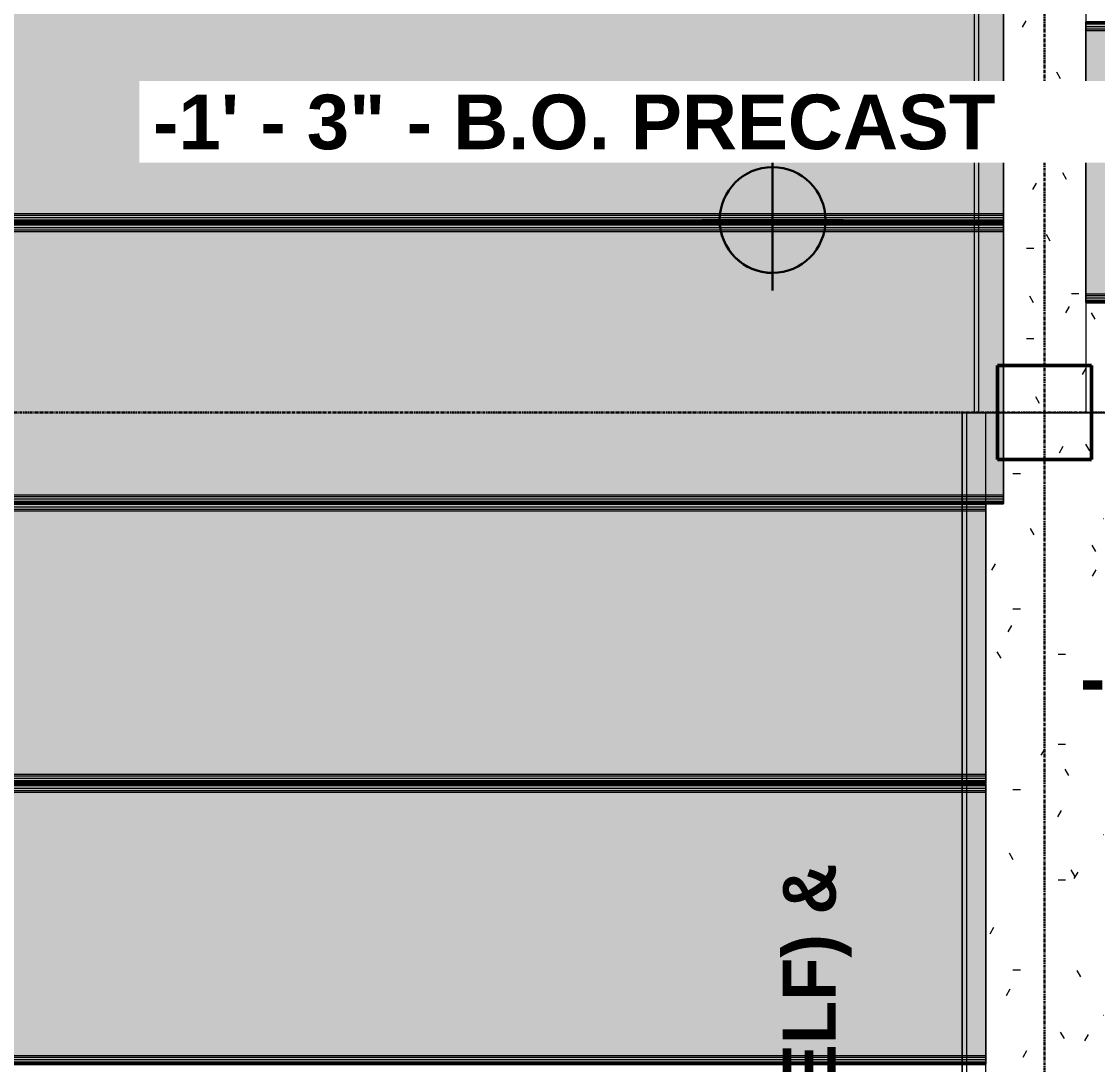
# Model space of a CAD drawing. Header units: inches. Extents: x -4126 to 627, y 9773 to 12338.
# Drawn here: x -3655.3 to -3472.3, y 10728.2 to 10905.7 of the extents above; entities that cross this region are included whole.
import ezdxf

# ---------------------------------------------------------------- set-up
doc = ezdxf.new("R2010")
doc.units = ezdxf.units.IN
doc.header["$MEASUREMENT"] = 0
doc.linetypes.add('Grid Line 1_2_', pattern=[0.8749999999999999, 0.4999999999999999, -0.125, 0.125, -0.125])
for name, color, linetype, lineweight in [('G-ANNO-DIMS', 111, 'Continuous', 9), ('S-BEAM', 12, 'Continuous', 9), ('S-BEAM-IDEN', 2, 'Continuous', 30), ('S-COLS', 52, 'Continuous', 9), ('S-GRID', 1, 'Continuous', 9)]:
    doc.layers.add(name, color=color, linetype=linetype, lineweight=lineweight)
doc.styles.add('Arial_B', font='arialbd.ttf', dxfattribs={"height": 9.285714285714281})
doc.styles.add('Century Gothic_B', font='', dxfattribs={"height": 8.999999999999991})
doc.styles.get('Century Gothic_B').set_extended_font_data('Century Gothic', bold=True)
pattern_1 = [(270, (-11013.189, -3481.324), (7.680000000000001, -30.72), [1.267, -21.773, 1.267, -21.773, -122.88]), (270, (-11013.189, -3481.324), (7.680000000000001, -30.72), [-46.08, 1.267, -44.813, 1.267, -21.773, -53.76]), (270, (-11013.189, -3481.324), (7.680000000000001, -30.72), [-115.2, 1.267, -14.093, 1.267, -37.133]), (29.99999999999999, (-11009.349, -3492.844), (22.76430040425796, 22.01107510106448), [1.267, -21.773, 1.267, -21.773, -122.88]), (29.99999999999999, (-11009.349, -3492.844), (22.76430040425796, 22.01107510106448), [-46.08, 1.267, -44.813, 1.267, -21.773, -53.76]), (29.99999999999999, (-11009.349, -3492.844), (22.76430040425796, 22.01107510106448), [-115.2, 1.267, -14.093, 1.267, -37.133]), (150, (-10993.989, -3496.684), (-30.44430040425796, 8.708924898935509), [1.267, -21.773, 1.267, -21.773, -122.88]), (150, (-10993.989, -3496.684), (-30.44430040425796, 8.708924898935509), [-46.08, 1.267, -44.813, 1.267, -21.773, -53.76]), (150, (-10993.989, -3496.684), (-30.44430040425796, 8.708924898935509), [-115.2, 1.267, -14.093, 1.267, -37.133])]
pattern_2 = [(0, (0, 0), (30.72, 7.68), [1.267, -21.773, 1.267, -21.773, -122.88]), (0, (0, 0), (30.72, 7.68), [-46.08, 1.267, -44.813, 1.267, -21.773, -53.76]), (0, (0, 0), (30.72, 7.68), [-115.2, 1.267, -14.093, 1.267, -37.133]), (120, (11.52, 3.84), (-22.01107510106448, 22.76430040425796), [1.267, -21.773, 1.267, -21.773, -122.88]), (120, (11.52, 3.84), (-22.01107510106448, 22.76430040425796), [-46.07999999999999, 1.267, -44.813, 1.267, -21.773, -53.75999999999999]), (120, (11.52, 3.84), (-22.01107510106448, 22.76430040425796), [-115.2, 1.267, -14.093, 1.267, -37.133]), (240, (15.36, 19.2), (-8.708924898935503, -30.44430040425795), [1.267, -21.773, 1.267, -21.773, -122.88]), (240, (15.36, 19.2), (-8.708924898935503, -30.44430040425795), [-46.08, 1.267, -44.813, 1.267, -21.773, -53.76]), (240, (15.36, 19.2), (-8.708924898935503, -30.44430040425795), [-115.2, 1.267, -14.093, 1.267, -37.133])]

# ---------------------------------------------------------------- blocks, each defined once
blk = doc.blocks.new('034100 - Precast Structural Concrete - Column - Corbels - 16_x16_-1699969-FRAMING PLAN - 1ST FLOOR')
at = {"layer": 'S-COLS'}
for p, q in [((-8.905511811023567, 8.984251968503942), (-8.984251968503944, 8.984251968503912)), ((-8.984251968503944, 8.984251968503912), (-8.984251968503944, -7.015748031496063)), ((6.937007874015715, 8.984251968503942), (-8.905511811023567, 8.984251968503942)), ((7.01574803149605, 8.984251968503912), (6.937007874015715, 8.984251968503942)), ((7.01574803149605, -7.015748031496063), (7.01574803149605, 8.984251968503912)), ((-8.984251968503944, -7.015748031496063), (-8.905511811023569, -7.015748031496052)), ((-8.905511811023569, -7.015748031496052), (6.937007874015714, -7.015748031496052)), ((6.937007874015715, -7.015748031496052), (7.01574803149605, -7.015748031496063))]:
    blk.add_line(p, q, dxfattribs=at)
at = {"layer": 'S-COLS', "lineweight": 50}
for p, q in [((-8.984251968503944, -7.015748031496063), (-8.984251968503944, 8.984251968503912)), ((-8.984251968503944, 8.984251968503912), (-8.905511811023567, 8.984251968503942)), ((-8.905511811023567, 8.984251968503942), (6.937007874015715, 8.984251968503942)), ((6.937007874015715, 8.984251968503942), (7.01574803149605, 8.984251968503912)), ((7.01574803149605, 8.984251968503912), (7.01574803149605, -7.015748031496063)), ((-8.905511811023569, -7.015748031496052), (-8.984251968503944, -7.015748031496063)), ((6.937007874015715, -7.015748031496052), (-8.905511811023567, -7.015748031496052)), ((7.01574803149605, -7.015748031496063), (6.937007874015715, -7.015748031496052))]:
    blk.add_line(p, q, dxfattribs=at)
blk = doc.blocks.new('034100 - Precast Structural Concrete - Solid Plank - 12_-1875238-FRAMING PLAN - 1ST FLOOR')
at = {"layer": 'S-BEAM', "transparency": 33554483}
for points in [[(3.000000000005798, 23.89961165501836), (3.922195901395752e-12, 23.89961165501836), (3.922195901395752e-12, 23.52425619278335), (6.99999999999926, 23.52425619278301), (6.99999999999926, 23.58661417322025), (3.000000000005798, 23.62794740008314)], [(3.000000000005798, 23.89961165501836), (3.000000000005798, 23.62794740008314), (6.99999999999926, 23.6279474000828), (6.99999999999926, 23.89961165501802), (6.212598425195778, 23.89961165501802)], [(6.99999999999926, 23.89961165501802), (6.99999999999926, 23.6279474000828), (43.38926466769509, 23.6279474000828), (43.38926466769509, 23.89961165501802)], [(6.212598425195778, 23.09448818896839), (3.922195901395752e-12, 23.09448818896874), (3.922195901395752e-12, 22.70078740156418), (6.99999999999926, 22.70078740156384), (6.99999999999926, 23.09448818896839)], [(330.9999999999932, 23.58661417321957), (6.99999999999926, 23.58661417322025), (6.99999999999926, 23.52425619278301), (330.9999999999932, 23.52425619278233)], [(313.5255090275234, 23.09448818896771), (6.99999999999926, 23.09448818896839), (6.99999999999926, 22.70078740156384), (330.9999999999932, 22.70078740156316), (330.9999999999932, 23.09448818896771)], [(5.000000000003467, -22.70078740158669), (3.751665644813328e-12, -22.70078740158635), (3.751665644813328e-12, -23.09448818898886), (5.000000000003467, -23.0944881889892)], [(3.751665644813328e-12, -23.52425619280347), (3.751665644813328e-12, -23.89961165503882), (5.000000000003467, -23.89961165503916), (5.000000000003467, -23.52425619280381), (4.212598425200155, -23.52425619280381)], [(6.212598425195607, -22.70078740158669), (5.000000000003467, -22.70078740158669), (5.000000000003467, -23.0944881889892), (330.9999999999931, -23.09448818898988), (330.9999999999931, -22.70078740158737), (6.99999999999909, -22.70078740158669)], [(313.5255090275232, -23.5242561928045), (5.000000000003467, -23.52425619280381), (5.000000000003467, -23.89961165503916), (330.9999999999931, -23.89961165503984), (330.9999999999931, -23.5242561928045)], [(3.751665644813328e-12, -23.89961165503882), (3.751665644813328e-12, -23.94094488190171), (4.212598425200155, -23.89961165503916)]]:
    blk.add_hatch(color=256, dxfattribs=at).paths.add_polyline_path(points, flags=0)
h = blk.add_hatch(color=256, dxfattribs=at)
h.paths.add_polyline_path([(6.99999999999926, 23.52425619278301), (3.922195901395752e-12, 23.52425619278335), (3.922195901395752e-12, 23.09448818896874), (6.99999999999926, 23.09448818896839)], flags=0)
h.paths.add_polyline_path([(3.922195901395752e-12, 22.70078740156418), (3.83693077310454e-12, 16.40987573160896), (1.000000000001734, 16.40987573160896), (1.000000000001734, 8.445308802474186), (6.999999999999175, 8.425623763105135), (6.99999999999926, 22.70078740156384), (6.212598425195778, 22.70078740156384)], flags=0)
h.paths.add_polyline_path([(1.000000000001734, 8.425623763105476), (1.000000000001734, 0.4098757316085084), (3.83693077310454e-12, 0.4098757316085084), (3.751665644813328e-12, -22.70078740158635), (5.000000000003467, -22.70078740158669), (5.000000000003552, 8.425623763105135), (4.21259842520024, 8.425623763105135)], flags=0)
h.paths.add_polyline_path([(5.000000000003467, -23.0944881889892), (3.751665644813328e-12, -23.09448818898886), (3.751665644813328e-12, -23.52425619280347), (5.000000000003467, -23.52425619280381)], flags=0)
h = blk.add_hatch(color=256, dxfattribs=at)
h.paths.add_polyline_path([(330.9999999999932, 23.52425619278233), (6.99999999999926, 23.52425619278301), (6.99999999999926, 23.09448818896839), (330.9999999999932, 23.09448818896771)], flags=0)
h.paths.add_polyline_path([(313.5255090275234, 22.70078740156316), (6.99999999999926, 22.70078740156384), (6.999999999999175, 8.425623763105135), (5.000000000003552, 8.425623763105135), (5.000000000003467, -22.70078740158669), (330.9999999999931, -22.70078740158737), (330.9999999999932, 22.70078740156316)], flags=0)
h.paths.add_polyline_path([(6.99999999999909, -23.0944881889892), (5.000000000003467, -23.0944881889892), (5.000000000003467, -23.52425619280381), (330.9999999999931, -23.5242561928045), (330.9999999999931, -23.09448818898988), (43.38926466769492, -23.0944881889892)], flags=0)
h = blk.add_hatch(color=256, dxfattribs=at)
h.paths.add_polyline_path([(1.000000000001734, 8.445308802474186), (1.000000000001734, 8.425623763105476), (4.21259842520024, 8.445308802473845)], flags=0)
h.paths.add_polyline_path([(3.83693077310454e-12, 16.40987573160896), (3.83693077310454e-12, 8.445308802474186), (1.000000000001734, 8.445308802474186), (1.000000000001734, 16.40987573160896)], flags=0)
h.paths.add_polyline_path([(1.000000000001734, 8.425623763105476), (3.83693077310454e-12, 8.425623763105476), (3.83693077310454e-12, 0.4098757316085084), (1.000000000001734, 0.4098757316085084), (1.000000000001734, 0.4886158890891465)], flags=0)
at = {"layer": 'S-BEAM'}
for p, q in [((6.514815950139287e-14, 23.94094488189048), (6.029369549623953e-14, 23.89961165502785)), ((3.000000000002089, 23.94094488189076), (8.526512829121201e-14, 23.94094488189076)), ((6.514815950139287e-14, 23.76377952756006), (6.514815950139287e-14, 23.89961165502793)), ((6.029369549623953e-14, 23.89961165502785), (5.705738615955093e-14, 23.52425619279333)), ((3.000000000002046, 23.89961165502941), (4.2632564145606e-14, 23.89961165502942)), ((6.999999999995423, 23.94094488189075), (3.000000000002089, 23.94094488189076)), ((6.999999999995381, 23.89961165502939), (3.000000000002046, 23.89961165502941)), ((330.999999999989, 23.94094488189048), (6.999999999995423, 23.94094488189075)), ((330.999999999989, 23.89961165502787), (6.999999999995381, 23.89961165502939)), ((9.031183244854482e-14, 23.52425619279327), (7.000262350648884e-14, 23.76377952756006)), ((8.526512829121201e-14, 23.76377952756006), (3.000000000002084, 23.76377952756006)), ((3.000000000002089, 23.76377952756006), (8.526512829121201e-14, 23.76377952756006)), ((5.705738615955093e-14, 23.52425619279333), (5.705738615955093e-14, 16.40495447177749)), ((1.601338385356555e-13, 22.7007874015761), (9.031183244854482e-14, 23.52425619279327)), ((4.2632564145606e-14, 23.52425619279333), (6.999999999995373, 23.52425619279333)), ((1.789632746768561e-13, 22.70078740157602), (1.771244625536931e-13, 23.09448818897777)), ((1.641792252066174e-13, 23.09448818897777), (1.601338385356555e-13, 22.7007874015761)), ((6.999999999995338, 23.09448818897777), (1.70530256582424e-13, 23.09448818897777)), ((6.999999999995338, 23.09448818897933), (1.70530256582424e-13, 23.09448818897937)), ((1.80360771890459e-13, 22.4015748031509), (1.789632746768561e-13, 22.70078740157602)), ((6.999999999995338, 22.70078740157573), (1.70530256582424e-13, 22.70078740157572)), ((1.80360771890459e-13, 16.40495447177734), (1.80360771890459e-13, 22.4015748031509)), ((6.999999999995338, 22.40157480314972), (1.70530256582424e-13, 22.4015748031497)), ((3.000000000002084, 23.76377952756006), (6.999999999995415, 23.76377952756006)), ((6.999999999995423, 23.76377952756006), (3.000000000002089, 23.76377952756006)), ((6.999999999995415, 23.76377952756006), (330.999999999989, 23.76377952756006)), ((330.999999999989, 23.76377952756006), (6.999999999995423, 23.76377952756006)), ((6.999999999995373, 23.52425619279333), (330.999999999989, 23.52425619279333)), ((330.999999999989, 23.09448818897777), (6.999999999995338, 23.09448818897777)), ((330.999999999989, 23.09448818897779), (6.999999999995338, 23.09448818897933)), ((330.999999999989, 22.7007874015761), (6.999999999995338, 22.70078740157573)), ((330.999999999989, 22.40157480315089), (6.999999999995338, 22.40157480314972)), ((5.705738615955093e-14, 16.40495447177749), (5.705738615955093e-14, 8.445308802485092)), ((1.80360771890459e-13, 8.445308802485028), (1.80360771890459e-13, 16.40495447177734)), ((5.705738615955093e-14, 8.425623763116512), (5.705738615955093e-14, 0.4147969914627962)), ((1.80360771890459e-13, 0.4147969914628015), (1.80360771890459e-13, 8.425623763116441)), ((5.705738615955093e-14, 0.4147969914627962), (5.705738615955093e-14, -23.52425619279272)), ((1.80360771890459e-13, -22.4015748031509), (1.80360771890459e-13, 0.4147969914628015)), ((1.789632746768486e-13, -22.70078740157768), (1.80360771890459e-13, -22.4015748031509)), ((4.999999999999715, -22.4015748031509), (1.70530256582424e-13, -22.4015748031509)), ((9.031183244862134e-14, -23.52425619279252), (1.601338385356555e-13, -22.7007874015763)), ((1.601338385356555e-13, -22.7007874015763), (1.641792252066174e-13, -23.0944881889779)), ((1.771244625536931e-13, -23.0944881889779), (1.789632746768486e-13, -22.70078740157768)), ((4.999999999999715, -22.70078740157787), (1.70530256582424e-13, -22.70078740157789)), ((4.999999999999715, -23.0944881889779), (1.70530256582424e-13, -23.0944881889779)), ((4.999999999999715, -23.09448818897672), (1.70530256582424e-13, -23.09448818897669)), ((5.705738615955093e-14, -23.52425619279272), (6.029369549623953e-14, -23.89961165502787)), ((7.000262350649038e-14, -23.76377952756019), (9.031183244848561e-14, -23.52425619279413)), ((4.999999999999587, -23.52425619279427), (4.2632564145606e-14, -23.52425619279429)), ((6.514815950139287e-14, -23.89961165502791), (6.514815950139287e-14, -23.76377952756019)), ((4.99999999999963, -23.76377952756019), (8.526512829121201e-14, -23.76377952756019)), ((4.99999999999963, -23.76377952755981), (8.526512829121201e-14, -23.76377952755981)), ((330.9999999999889, -22.4015748031509), (4.999999999999715, -22.4015748031509)), ((330.9999999999889, -22.70078740157632), (4.999999999999715, -22.70078740157787)), ((330.9999999999889, -23.0944881889779), (4.999999999999715, -23.0944881889779)), ((330.9999999999889, -23.09448818897789), (4.999999999999715, -23.09448818897672)), ((330.9999999999889, -23.52425619279273), (4.999999999999587, -23.52425619279427)), ((330.9999999999889, -23.76377952756019), (4.99999999999963, -23.76377952756019)), ((330.9999999999889, -23.76377952756018), (4.99999999999963, -23.76377952755981)), ((6.029369549623953e-14, -23.89961165502787), (6.514815950139287e-14, -23.94094488189053)), ((4.999999999999587, -23.89961165502814), (4.2632564145606e-14, -23.89961165502815)), ((4.99999999999963, -23.94094488189053), (8.526512829121201e-14, -23.94094488189053)), ((330.9999999999889, -23.89961165502787), (4.999999999999587, -23.89961165502814)), ((330.9999999999889, -23.94094488189053), (4.99999999999963, -23.94094488189053))]:
    blk.add_line(p, q, dxfattribs=at)
blk = doc.blocks.new('034100 - Precast Structural Concrete - Solid Plank - 12_-V45-FRAMING PLAN - 1ST FLOOR')
at = {"layer": 'S-BEAM', "transparency": 33554483}
for points in [[(4.212598425201263, 23.89961165502143), (4.092726157978176e-12, 23.89961165502143), (4.092726157978176e-12, 23.52425619278676), (5.000000000004575, 23.52425619278676), (5.000000000004575, 23.89961165502143)], [(43.38926466769603, 23.89961165502109), (5.000000000004575, 23.89961165502143), (5.000000000004575, 23.52425619278676), (330.9999999999942, 23.52425619278437), (330.9999999999942, 23.89961165501904), (313.5255090275243, 23.89961165501938)], [(4.212598425201263, 23.09448818897112), (4.092726157978176e-12, 23.09448818897112), (4.092726157978176e-12, 22.70078740156725), (5.000000000004575, 22.70078740156725), (5.000000000004575, 23.09448818897112)], [(313.5255090275243, 23.09448818896908), (5.000000000004575, 23.09448818897112), (5.000000000004575, 22.70078740156725), (330.9999999999942, 22.70078740156486), (330.9999999999942, 23.09448818896874), (330.4090243000135, 23.09448818896874)]]:
    blk.add_hatch(color=256, dxfattribs=at).paths.add_polyline_path(points, flags=0)
h = blk.add_hatch(color=256, dxfattribs=at)
h.paths.add_polyline_path([(4.092726157978176e-12, 23.52425619278676), (4.092726157978176e-12, 23.09448818897112), (5.000000000004575, 23.09448818897112), (5.000000000004575, 23.52425619278676), (4.212598425201263, 23.52425619278676)], flags=0)
h.paths.add_polyline_path([(5.000000000004575, 22.70078740156725), (4.092726157978176e-12, 22.70078740156725), (3.83693077310454e-12, -22.70078740158294), (5.000000000004319, -22.70078740158294), (5.00000000000449, 3.024707647965556)], flags=0)
h.paths.add_polyline_path([(4.212598425201008, -23.09448818898681), (3.83693077310454e-12, -23.09448818898681), (3.83693077310454e-12, -23.52425619280143), (5.000000000004319, -23.52425619280143), (5.000000000004319, -23.09448818898681)], flags=0)
h = blk.add_hatch(color=256, dxfattribs=at)
h.paths.add_polyline_path([(43.38926466769603, 23.52425619278642), (5.000000000004575, 23.52425619278676), (5.000000000004575, 23.09448818897112), (330.9999999999942, 23.09448818896874), (330.9999999999942, 23.52425619278437), (313.5255090275243, 23.52425619278472)], flags=0)
h.paths.add_polyline_path([(330.9999999999942, 22.70078740156486), (5.000000000004575, 22.70078740156725), (5.000000000004319, -22.70078740158294), (330.9999999999939, -22.70078740158533), (330.9999999999941, 13.7885759993942)], flags=0)
h.paths.add_polyline_path([(43.38926466769578, -23.09448818898715), (5.000000000004319, -23.09448818898681), (5.000000000004319, -23.52425619280143), (330.9999999999939, -23.52425619280381), (330.9999999999939, -23.0944881889892), (313.525509027524, -23.09448818898886)], flags=0)
at = {"layer": 'S-BEAM'}
for p, q in [((6.514815950139287e-14, 23.94094488189048), (6.029369549623953e-14, 23.89961165502785)), ((5.000000000000099, 23.94094488189075), (8.526512829121201e-14, 23.94094488189076)), ((6.514815950139287e-14, 23.76377952756006), (6.514815950139287e-14, 23.89961165502793)), ((6.029369549623953e-14, 23.89961165502785), (5.705738615955093e-14, 23.52425619279333)), ((5.000000000000226, 23.8996116550294), (4.2632564145606e-14, 23.89961165502942)), ((330.9999999999898, 23.94094488189048), (5.000000000000099, 23.94094488189075)), ((330.9999999999898, 23.89961165502787), (5.000000000000226, 23.8996116550294)), ((9.031183244854482e-14, 23.52425619279327), (7.000262350648884e-14, 23.76377952756006)), ((8.526512829121201e-14, 23.76377952756006), (5.000000000000106, 23.76377952756006)), ((5.000000000000099, 23.76377952756006), (8.526512829121201e-14, 23.76377952756006)), ((5.705738615955093e-14, 23.52425619279333), (5.705738615955093e-14, -23.52425619279272)), ((1.601338385356555e-13, 22.7007874015761), (9.031183244854482e-14, 23.52425619279327)), ((4.2632564145606e-14, 23.52425619279333), (5.000000000000222, 23.52425619279333)), ((1.789632746768561e-13, 22.70078740157602), (1.771244625536931e-13, 23.09448818897777)), ((1.641792252066174e-13, 23.09448818897777), (1.601338385356555e-13, 22.7007874015761)), ((5.000000000000184, 23.09448818897777), (1.70530256582424e-13, 23.09448818897777)), ((5.000000000000184, 23.09448818897934), (1.70530256582424e-13, 23.09448818897937)), ((1.80360771890459e-13, 22.4015748031509), (1.789632746768561e-13, 22.70078740157602)), ((5.000000000000184, 22.70078740157573), (1.70530256582424e-13, 22.70078740157572)), ((1.80360771890459e-13, -22.4015748031509), (1.80360771890459e-13, 22.4015748031509)), ((5.000000000000184, 22.40157480314971), (1.70530256582424e-13, 22.4015748031497)), ((5.000000000000106, 23.76377952756006), (330.9999999999898, 23.76377952756006)), ((330.9999999999898, 23.76377952756006), (5.000000000000099, 23.76377952756006)), ((5.000000000000222, 23.52425619279333), (330.9999999999898, 23.52425619279333)), ((330.9999999999898, 23.09448818897777), (5.000000000000184, 23.09448818897777)), ((330.9999999999898, 23.09448818897779), (5.000000000000184, 23.09448818897934)), ((330.9999999999898, 22.7007874015761), (5.000000000000184, 22.70078740157573)), ((330.9999999999898, 22.40157480315089), (5.000000000000184, 22.40157480314971))]:
    blk.add_line(p, q, dxfattribs=at)
blk = doc.blocks.new('034100 - Precast Structural Concrete - Solid Plank - 12_-V47-FRAMING PLAN - 1ST FLOOR')
at = {"layer": 'S-BEAM', "transparency": 33554483}
for points in [[(3.83693077310454e-12, 23.89961165501972), (3.83693077310454e-12, 23.52425619278437), (3.999999999997299, 23.52425619278403), (3.999999999997299, 23.89961165501938), (3.212598425193817, 23.89961165501938)], [(40.38926466769313, 23.89961165501938), (3.999999999997299, 23.89961165501938), (3.999999999997299, 23.52425619278403), (327.9999999999913, 23.52425619278335), (327.9999999999913, 23.8996116550187), (310.5255090275214, 23.8996116550187)], [(3.83693077310454e-12, 23.09448818896976), (3.83693077310454e-12, 22.7007874015652), (3.999999999997299, 22.70078740156486), (3.999999999997299, 23.09448818896942), (3.212598425193817, 23.09448818896942)], [(310.5255090275214, 23.09448818896874), (3.999999999997299, 23.09448818896942), (3.999999999997299, 22.70078740156486), (327.9999999999913, 22.70078740156418), (327.9999999999913, 23.09448818896874)], [(3.212598425193732, -22.70078740158567), (3.751665644813328e-12, -22.70078740158533), (3.751665644813328e-12, -23.09448818898784), (3.999999999997214, -23.09448818898818), (3.999999999997214, -22.70078740158567)], [(3.751665644813328e-12, -23.52425619280245), (3.751665644813328e-12, -23.58661417324037), (3.999999999997214, -23.58661417324072), (3.999999999997214, -23.52425619280279), (3.212598425193732, -23.52425619280279)], [(310.5255090275213, -22.70078740158635), (3.999999999997214, -22.70078740158567), (3.999999999997214, -23.09448818898818), (327.9999999999912, -23.09448818898886), (327.9999999999912, -22.70078740158635)], [(3.999999999997214, -23.52425619280279), (3.999999999997214, -23.58661417324072), (327.9999999999912, -23.5866141732414), (327.9999999999912, -23.52425619280347), (40.38926466769305, -23.52425619280279)], [(310.5255090275213, -23.6279474001036), (40.38926466769305, -23.62794740010292), (40.38926466769305, -23.89961165503814), (327.9999999999912, -23.89961165503882), (327.9999999999912, -23.6279474001036)]]:
    blk.add_hatch(color=256, dxfattribs=at).paths.add_polyline_path(points, flags=0)
h = blk.add_hatch(color=256, dxfattribs=at)
h.paths.add_polyline_path([(3.999999999997299, 23.52425619278403), (3.83693077310454e-12, 23.52425619278437), (3.83693077310454e-12, 23.09448818896976), (3.999999999997299, 23.09448818896942)], flags=0)
h.paths.add_polyline_path([(3.83693077310454e-12, 22.7007874015652), (3.751665644813328e-12, -22.70078740158533), (3.999999999997214, -22.70078740158567), (3.999999999997299, 22.70078740156486), (3.212598425193817, 22.70078740156486)], flags=0)
h.paths.add_polyline_path([(3.999999999997214, -23.09448818898818), (3.751665644813328e-12, -23.09448818898784), (3.751665644813328e-12, -23.52425619280245), (3.999999999997214, -23.52425619280279)], flags=0)
h = blk.add_hatch(color=256, dxfattribs=at)
h.paths.add_polyline_path([(327.9999999999913, 23.52425619278335), (3.999999999997299, 23.52425619278403), (3.999999999997299, 23.09448818896942), (327.9999999999913, 23.09448818896874)], flags=0)
h.paths.add_polyline_path([(3.999999999997299, 22.70078740156486), (3.999999999997214, -22.70078740158567), (327.9999999999912, -22.70078740158635), (327.9999999999913, 22.70078740156418), (40.38926466769313, 22.70078740156486)], flags=0)
h.paths.add_polyline_path([(327.9999999999912, -23.09448818898886), (3.999999999997214, -23.09448818898818), (3.999999999997214, -23.52425619280279), (327.9999999999912, -23.52425619280347)], flags=0)
at = {"layer": 'S-BEAM'}
for p, q in [((6.514815950139287e-14, 23.94094488189048), (6.029369549623953e-14, 23.89961165502785)), ((3.999999999993548, 23.94094488189076), (8.526512829121201e-14, 23.94094488189076)), ((6.514815950139287e-14, 23.76377952756006), (6.514815950139287e-14, 23.89961165502793)), ((6.029369549623953e-14, 23.89961165502785), (5.705738615955093e-14, 23.52425619279333)), ((3.999999999993505, 23.89961165502941), (4.2632564145606e-14, 23.89961165502942)), ((327.9999999999872, 23.94094488189048), (3.999999999993548, 23.94094488189076)), ((327.9999999999872, 23.89961165502787), (3.999999999993505, 23.89961165502941)), ((9.031183244854482e-14, 23.52425619279327), (7.000262350648884e-14, 23.76377952756006)), ((8.526512829121201e-14, 23.76377952756006), (3.999999999993571, 23.76377952756006)), ((3.999999999993548, 23.76377952756006), (8.526512829121201e-14, 23.76377952756006)), ((5.705738615955093e-14, 23.52425619279333), (5.705738615955093e-14, -23.52425619279272)), ((1.601338385356555e-13, 22.7007874015761), (9.031183244854482e-14, 23.52425619279327)), ((4.2632564145606e-14, 23.52425619279333), (3.999999999993529, 23.52425619279333)), ((1.789632746768561e-13, 22.70078740157602), (1.771244625536931e-13, 23.09448818897777)), ((1.641792252066174e-13, 23.09448818897777), (1.601338385356555e-13, 22.7007874015761)), ((3.999999999993505, 23.09448818897777), (1.70530256582424e-13, 23.09448818897777)), ((3.999999999993505, 23.09448818897935), (1.70530256582424e-13, 23.09448818897937)), ((1.80360771890459e-13, 22.4015748031509), (1.789632746768561e-13, 22.70078740157602)), ((3.999999999993505, 22.70078740157573), (1.70530256582424e-13, 22.70078740157572)), ((1.80360771890459e-13, -22.4015748031509), (1.80360771890459e-13, 22.4015748031509)), ((3.999999999993505, 22.40157480314971), (1.70530256582424e-13, 22.4015748031497)), ((3.999999999993571, 23.76377952756006), (327.9999999999872, 23.76377952756006)), ((327.9999999999872, 23.76377952756006), (3.999999999993548, 23.76377952756006)), ((3.999999999993529, 23.52425619279333), (327.9999999999872, 23.52425619279333)), ((327.9999999999872, 23.09448818897777), (3.999999999993505, 23.09448818897777)), ((327.9999999999872, 23.09448818897779), (3.999999999993505, 23.09448818897935)), ((327.9999999999872, 22.7007874015761), (3.999999999993505, 22.70078740157573)), ((327.9999999999872, 22.40157480315089), (3.999999999993505, 22.40157480314971)), ((1.789632746768486e-13, -22.70078740157768), (1.80360771890459e-13, -22.4015748031509)), ((3.999999999993548, -22.4015748031509), (1.70530256582424e-13, -22.4015748031509)), ((9.031183244862134e-14, -23.52425619279252), (1.601338385356555e-13, -22.7007874015763)), ((1.601338385356555e-13, -22.7007874015763), (1.641792252066174e-13, -23.0944881889779)), ((1.771244625536931e-13, -23.0944881889779), (1.789632746768486e-13, -22.70078740157768)), ((3.999999999993548, -22.70078740157788), (1.70530256582424e-13, -22.70078740157789)), ((3.999999999993548, -23.0944881889779), (1.70530256582424e-13, -23.0944881889779)), ((3.999999999993548, -23.09448818897671), (1.70530256582424e-13, -23.09448818897669)), ((5.705738615955093e-14, -23.52425619279272), (5.912255286858196e-14, -23.76377952755965)), ((8.502449267788217e-14, -23.58661417323114), (9.031183244848561e-14, -23.52425619279413)), ((3.99999999999342, -23.52425619279427), (4.2632564145606e-14, -23.52425619279429)), ((7.000262350649038e-14, -23.76377952756019), (8.151984399125414e-14, -23.627947400094)), ((5.912255286858196e-14, -23.76377952755965), (6.029369549623953e-14, -23.89961165502787)), ((6.514815950139287e-14, -23.89961165502791), (6.514815950139287e-14, -23.76377952756019)), ((3.999999999993463, -23.76377952756019), (8.526512829121201e-14, -23.76377952756019)), ((3.999999999993463, -23.76377952755981), (8.526512829121201e-14, -23.76377952755981)), ((327.9999999999871, -22.4015748031509), (3.999999999993548, -22.4015748031509)), ((327.9999999999871, -22.70078740157632), (3.999999999993548, -22.70078740157788)), ((327.9999999999871, -23.0944881889779), (3.999999999993548, -23.0944881889779)), ((327.9999999999871, -23.09448818897789), (3.999999999993548, -23.09448818897671)), ((327.9999999999871, -23.52425619279273), (3.99999999999342, -23.52425619279427)), ((327.9999999999871, -23.76377952756019), (3.999999999993463, -23.76377952756019)), ((327.9999999999871, -23.76377952756018), (3.999999999993463, -23.76377952755981)), ((6.029369549623953e-14, -23.89961165502787), (6.514815950139287e-14, -23.94094488189053)), ((3.99999999999342, -23.89961165502815), (4.2632564145606e-14, -23.89961165502815)), ((3.999999999993463, -23.94094488189053), (8.526512829121201e-14, -23.94094488189053)), ((327.9999999999871, -23.89961165502787), (3.99999999999342, -23.89961165502815)), ((327.9999999999871, -23.94094488189053), (3.999999999993463, -23.94094488189053))]:
    blk.add_line(p, q, dxfattribs=at)
blk = doc.blocks.new('034100 - Precast Structural Concrete - Solid Plank - 12_-1871143-FRAMING PLAN - 1ST FLOOR')
at = {"layer": 'S-BEAM', "transparency": 33554483}
for points in [[(3.212598425197825, 23.89961165502109), (3.83693077310454e-12, 23.89961165502109), (3.83693077310454e-12, 23.52425619278676), (4.000000000001307, 23.52425619278676), (4.000000000001307, 23.89961165502109)], [(327.9999999999953, 23.8996116550187), (4.000000000001307, 23.89961165502109), (4.000000000001307, 23.52425619278676), (327.9999999999953, 23.52425619278437)], [(3.83693077310454e-12, 23.09448818897112), (3.83693077310454e-12, 22.70078740156725), (4.000000000001307, 22.70078740156725), (4.000000000001307, 23.09448818897112), (3.212598425197825, 23.09448818897112)], [(327.9999999999953, 23.09448818896874), (4.000000000001307, 23.09448818897112), (4.000000000001307, 22.70078740156725), (327.9999999999953, 22.70078740156486)], [(3.212598425197569, -22.70078740158328), (3.581135388230905e-12, -22.70078740158328), (3.581135388230905e-12, -23.09448818898681), (4.000000000001051, -23.09448818898681), (4.000000000001051, -22.70078740158328)], [(3.581135388230905e-12, -23.52425619280143), (3.581135388230905e-12, -23.89961165503678), (4.000000000001051, -23.89961165503678), (4.000000000001051, -23.52425619280143), (3.212598425197569, -23.52425619280143)], [(310.5255090275251, -22.70078740158533), (4.000000000001051, -22.70078740158328), (4.000000000001051, -23.09448818898681), (327.9999999999951, -23.0944881889892), (327.9999999999951, -22.70078740158567)], [(4.000000000001051, -23.52425619280143), (4.000000000001051, -23.89961165503678), (327.9999999999951, -23.89961165503916), (327.9999999999951, -23.52425619280381), (40.38926466769689, -23.52425619280177)], [(3.581135388230905e-12, -23.89961165503678), (3.581135388230905e-12, -23.94094488189932), (3.212598425197569, -23.89961165503678)]]:
    blk.add_hatch(color=256, dxfattribs=at).paths.add_polyline_path(points, flags=0)
h = blk.add_hatch(color=256, dxfattribs=at)
h.paths.add_polyline_path([(4.000000000001307, 23.52425619278676), (3.83693077310454e-12, 23.52425619278676), (3.83693077310454e-12, 23.09448818897112), (4.000000000001307, 23.09448818897112)], flags=0)
h.paths.add_polyline_path([(4.000000000001307, 22.70078740156725), (3.83693077310454e-12, 22.70078740156725), (3.581135388230905e-12, -22.70078740158328), (4.000000000001051, -22.70078740158328), (4.000000000001307, 17.50395672214176)], flags=0)
h.paths.add_polyline_path([(3.212598425197569, -23.09448818898681), (3.581135388230905e-12, -23.09448818898681), (3.581135388230905e-12, -23.52425619280143), (4.000000000001051, -23.52425619280143), (4.000000000001051, -23.09448818898681)], flags=0)
h = blk.add_hatch(color=256, dxfattribs=at)
h.paths.add_polyline_path([(327.9999999999953, 23.52425619278437), (4.000000000001307, 23.52425619278676), (4.000000000001307, 23.09448818897112), (327.9999999999953, 23.09448818896874)], flags=0)
h.paths.add_polyline_path([(40.38926466769714, 22.70078740156691), (4.000000000001307, 22.70078740156725), (4.000000000001051, -22.70078740158328), (327.9999999999951, -22.70078740158567), (327.9999999999953, 22.70078740156486), (310.5255090275254, 22.7007874015652)], flags=0)
h.paths.add_polyline_path([(40.38926466769689, -23.09448818898715), (4.000000000001051, -23.09448818898681), (4.000000000001051, -23.52425619280143), (327.9999999999951, -23.52425619280381), (327.9999999999951, -23.0944881889892), (310.5255090275251, -23.09448818898886)], flags=0)
at = {"layer": 'S-BEAM'}
for p, q in [((6.514815950139287e-14, 23.94094488189048), (6.029369549623953e-14, 23.89961165502785)), ((3.999999999997427, 23.94094488189076), (8.526512829121201e-14, 23.94094488189076)), ((6.514815950139287e-14, 23.76377952756006), (6.514815950139287e-14, 23.89961165502793)), ((6.029369549623953e-14, 23.89961165502785), (5.705738615955093e-14, 23.52425619279333)), ((3.999999999997513, 23.89961165502941), (4.2632564145606e-14, 23.89961165502942)), ((327.9999999999912, 23.94094488189048), (3.999999999997427, 23.94094488189076)), ((327.9999999999912, 23.89961165502787), (3.999999999997513, 23.89961165502941)), ((9.031183244854482e-14, 23.52425619279327), (7.000262350648884e-14, 23.76377952756006)), ((8.526512829121201e-14, 23.76377952756006), (3.999999999997419, 23.76377952756006)), ((3.999999999997427, 23.76377952756006), (8.526512829121201e-14, 23.76377952756006)), ((5.705738615955093e-14, 23.52425619279333), (5.705738615955093e-14, -23.52425619279272)), ((1.601338385356555e-13, 22.7007874015761), (9.031183244854482e-14, 23.52425619279327)), ((4.2632564145606e-14, 23.52425619279333), (3.999999999997533, 23.52425619279333)), ((1.789632746768561e-13, 22.70078740157602), (1.771244625536931e-13, 23.09448818897777)), ((1.641792252066174e-13, 23.09448818897777), (1.601338385356555e-13, 22.7007874015761)), ((3.999999999997513, 23.09448818897777), (1.70530256582424e-13, 23.09448818897777)), ((3.999999999997513, 23.09448818897935), (1.70530256582424e-13, 23.09448818897937)), ((1.80360771890459e-13, 22.4015748031509), (1.789632746768561e-13, 22.70078740157602)), ((3.999999999997513, 22.70078740157573), (1.70530256582424e-13, 22.70078740157572)), ((1.80360771890459e-13, -22.4015748031509), (1.80360771890459e-13, 22.4015748031509)), ((3.999999999997513, 22.40157480314971), (1.70530256582424e-13, 22.4015748031497)), ((3.999999999997419, 23.76377952756006), (327.9999999999912, 23.76377952756006)), ((327.9999999999912, 23.76377952756006), (3.999999999997427, 23.76377952756006)), ((3.999999999997533, 23.52425619279333), (327.9999999999912, 23.52425619279333)), ((327.9999999999912, 23.09448818897777), (3.999999999997513, 23.09448818897777)), ((327.9999999999912, 23.09448818897779), (3.999999999997513, 23.09448818897935)), ((327.9999999999912, 22.7007874015761), (3.999999999997513, 22.70078740157573)), ((327.9999999999912, 22.40157480315089), (3.999999999997513, 22.40157480314971)), ((1.789632746768486e-13, -22.70078740157768), (1.80360771890459e-13, -22.4015748031509)), ((3.999999999997172, -22.4015748031509), (1.70530256582424e-13, -22.4015748031509)), ((9.031183244862134e-14, -23.52425619279252), (1.601338385356555e-13, -22.7007874015763)), ((1.601338385356555e-13, -22.7007874015763), (1.641792252066174e-13, -23.0944881889779)), ((1.771244625536931e-13, -23.0944881889779), (1.789632746768486e-13, -22.70078740157768)), ((3.999999999997172, -22.70078740157788), (1.70530256582424e-13, -22.70078740157789)), ((3.999999999997172, -23.0944881889779), (1.70530256582424e-13, -23.0944881889779)), ((3.999999999997172, -23.09448818897671), (1.70530256582424e-13, -23.09448818897669)), ((5.705738615955093e-14, -23.52425619279272), (6.029369549623953e-14, -23.89961165502787)), ((7.000262350649038e-14, -23.76377952756019), (9.031183244848561e-14, -23.52425619279413)), ((3.999999999997214, -23.52425619279427), (4.2632564145606e-14, -23.52425619279429)), ((6.514815950139287e-14, -23.89961165502791), (6.514815950139287e-14, -23.76377952756019)), ((3.999999999997086, -23.76377952756019), (8.526512829121201e-14, -23.76377952756019)), ((3.999999999997086, -23.76377952755981), (8.526512829121201e-14, -23.76377952755981)), ((327.9999999999908, -22.4015748031509), (3.999999999997172, -22.4015748031509)), ((327.9999999999908, -22.70078740157632), (3.999999999997172, -22.70078740157788)), ((327.9999999999908, -23.0944881889779), (3.999999999997172, -23.0944881889779)), ((327.9999999999908, -23.09448818897789), (3.999999999997172, -23.09448818897671)), ((327.9999999999908, -23.52425619279273), (3.999999999997214, -23.52425619279427)), ((327.9999999999908, -23.76377952756019), (3.999999999997086, -23.76377952756019)), ((327.9999999999908, -23.76377952756018), (3.999999999997086, -23.76377952755981)), ((6.029369549623953e-14, -23.89961165502787), (6.514815950139287e-14, -23.94094488189053)), ((3.999999999997214, -23.89961165502815), (4.2632564145606e-14, -23.89961165502815)), ((3.999999999997086, -23.94094488189053), (8.526512829121201e-14, -23.94094488189053)), ((327.9999999999908, -23.89961165502787), (3.999999999997214, -23.89961165502815)), ((327.9999999999908, -23.94094488189053), (3.999999999997086, -23.94094488189053))]:
    blk.add_line(p, q, dxfattribs=at)
blk = doc.blocks.new('034100 - Precast Structural Concrete - Solid Plank - 12_-V144-FRAMING PLAN - 1ST FLOOR')
at = {"layer": 'S-BEAM', "transparency": 33554483}
h = blk.add_hatch(color=256, dxfattribs=at)
h.paths.add_polyline_path([(4.999999999996645, 23.52425619280381), (4.999999999996645, 23.89961165503814), (-3.751665644813328e-12, 23.89961165503814), (-3.751665644813328e-12, 23.52425619280381), (4.212598425193675, 23.52425619280381)], flags=0)
h.paths.add_polyline_path([(309.9999999999975, 23.52425619280313), (309.9999999999975, 23.89961165503746), (305.9999999999964, 23.89961165503746), (305.9999999999964, 23.52425619280313), (306.7874015747998, 23.52425619280313)], flags=0)
h = blk.add_hatch(color=256, dxfattribs=at)
h.paths.add_polyline_path([(306.7874015747998, -23.52425619278369), (309.9999999999975, -23.52425619278369), (309.9999999999975, -23.0944881889701), (305.9999999999964, -23.0944881889701), (305.9999999999964, -23.52425619278369)], flags=0)
h.paths.add_polyline_path([(-3.751665644813328e-12, -23.52425619278301), (4.999999999996645, -23.52425619278301), (4.999999999996645, -23.09448818896942), (-3.751665644813328e-12, -23.09448818896942)], flags=0)
h.paths.add_polyline_path([(306.7874015747998, -22.70078740156418), (309.9999999999975, -22.70078740156418), (309.9999999999975, 22.70078740158669), (305.9999999999964, 22.70078740158669), (305.9999999999964, -22.70078740156418)], flags=0)
h.paths.add_polyline_path([(4.212598425193675, -22.7007874015635), (4.999999999996645, -22.7007874015635), (4.999999999996645, 22.70078740158737), (-3.751665644813328e-12, 22.70078740158737), (-3.751665644813328e-12, -22.7007874015635)], flags=0)
h.paths.add_polyline_path([(306.7874015747998, 23.09448818898749), (309.9999999999975, 23.09448818898749), (309.9999999999975, 23.52425619280313), (305.9999999999964, 23.52425619280313), (305.9999999999964, 23.09448818898749)], flags=0)
h.paths.add_polyline_path([(4.212598425193675, 23.09448818898818), (4.999999999996645, 23.09448818898818), (4.999999999996645, 23.52425619280381), (-3.751665644813328e-12, 23.52425619280381), (-3.751665644813328e-12, 23.09448818898818)], flags=0)
h = blk.add_hatch(color=256, dxfattribs=at)
h.paths.add_polyline_path([(4.999999999996645, 22.70078740158737), (4.999999999996645, 23.09448818898818), (-3.751665644813328e-12, 23.09448818898818), (-3.751665644813328e-12, 22.70078740158737), (4.212598425193675, 22.70078740158737)], flags=0)
h.paths.add_polyline_path([(309.9999999999975, 22.70078740158669), (309.9999999999975, 23.09448818898749), (305.9999999999964, 23.09448818898749), (305.9999999999964, 22.70078740158669), (306.7874015747998, 22.70078740158669)], flags=0)
h = blk.add_hatch(color=256, dxfattribs=at)
h.paths.add_polyline_path([(4.999999999996645, -23.09448818896942), (4.999999999996645, -22.7007874015635), (-3.751665644813328e-12, -22.7007874015635), (-3.751665644813328e-12, -23.09448818896942), (4.212598425193675, -23.09448818896942)], flags=0)
h.paths.add_polyline_path([(309.9999999999975, -23.0944881889701), (309.9999999999975, -22.70078740156418), (305.9999999999964, -22.70078740156418), (305.9999999999964, -23.0944881889701), (306.7874015747998, -23.0944881889701)], flags=0)
h = blk.add_hatch(color=256, dxfattribs=at)
h.paths.add_polyline_path([(306.7874015747998, -23.89961165502006), (309.9999999999975, -23.89961165502006), (309.9999999999975, -23.52425619278369), (305.9999999999964, -23.52425619278369), (305.9999999999964, -23.89961165502006)], flags=0)
h.paths.add_polyline_path([(-3.751665644813328e-12, -23.89961165501938), (4.999999999996645, -23.89961165501938), (4.999999999996645, -23.52425619278301), (-3.751665644813328e-12, -23.52425619278301)], flags=0)
at = {"layer": 'S-BEAM'}
for p, q in [((1.077807236469989e-13, 23.94094488189053), (1.029262596418455e-13, 23.89961165502787)), ((1.27897692436818e-13, 23.94094488189053), (5.000000000000308, 23.94094488189053)), ((1.077807236469989e-13, 23.76377952756019), (1.077807236469989e-13, 23.89961165502791)), ((1.029262596418455e-13, 23.89961165502787), (9.968995030515694e-14, 23.52425619279272)), ((8.526512829121201e-14, 23.89961165502817), (5.000000000000266, 23.89961165502816)), ((1.329443965940645e-13, 23.52425619279445), (1.126351876520964e-13, 23.76377952756019)), ((1.27897692436818e-13, 23.76377952756019), (5.000000000000308, 23.76377952756019)), ((1.27897692436818e-13, 23.76377952755978), (5.000000000000308, 23.76377952755978)), ((2.027664026812615e-13, 22.7007874015763), (1.329443965942274e-13, 23.52425619279252)), ((9.968995030515694e-14, 23.52425619279272), (9.968995030515694e-14, -23.52425619279333)), ((8.526512829121201e-14, 23.52425619279439), (5.000000000000266, 23.52425619279437)), ((2.215958388224531e-13, 22.700787401578), (2.197570266992991e-13, 23.0944881889779)), ((2.068117893522234e-13, 23.0944881889779), (2.027664026812615e-13, 22.7007874015763)), ((1.70530256582424e-13, 23.0944881889779), (5.000000000000193, 23.0944881889779)), ((1.70530256582424e-13, 23.09448818897662), (5.000000000000193, 23.09448818897664)), ((2.22993336036065e-13, 22.4015748031509), (2.215958388224531e-13, 22.700787401578)), ((1.70530256582424e-13, 22.700787401578), (5.000000000000193, 22.70078740157798)), ((2.22993336036065e-13, -22.4015748031509), (2.22993336036065e-13, 22.4015748031509)), ((1.70530256582424e-13, 22.4015748031509), (5.000000000000193, 22.4015748031509)), ((2.215958388224621e-13, -22.70078740157602), (2.22993336036065e-13, -22.4015748031509)), ((1.70530256582424e-13, -22.40157480314961), (4.999999999999876, -22.40157480314964)), ((1.329443965941508e-13, -23.52425619279327), (2.027664026812615e-13, -22.7007874015761)), ((2.027664026812615e-13, -22.7007874015761), (2.068117893522234e-13, -23.09448818897777)), ((2.197570266992991e-13, -23.09448818897777), (2.215958388224621e-13, -22.70078740157602)), ((1.70530256582424e-13, -22.7007874015757), (5.000000000000033, -22.7007874015757)), ((1.70530256582424e-13, -23.09448818897777), (4.999999999999876, -23.09448818897777)), ((1.70530256582424e-13, -23.09448818897948), (4.999999999999876, -23.09448818897945)), ((9.968995030515694e-14, -23.52425619279333), (1.029262596418455e-13, -23.89961165502785)), ((1.126351876520949e-13, -23.76377952756006), (1.329443965941508e-13, -23.52425619279327)), ((4.999999999999928, -23.52425619279333), (8.526512829121201e-14, -23.52425619279333)), ((1.077807236469989e-13, -23.89961165502793), (1.077807236469989e-13, -23.76377952756006)), ((4.999999999999971, -23.76377952756006), (1.27897692436818e-13, -23.76377952756006)), ((1.27897692436818e-13, -23.76377952756006), (4.999999999999991, -23.76377952756006)), ((1.029262596418455e-13, -23.89961165502785), (1.077807236469989e-13, -23.94094488189048)), ((8.526512829121201e-14, -23.89961165502953), (4.999999999999948, -23.8996116550295)), ((1.27897692436818e-13, -23.94094488189078), (4.999999999999991, -23.94094488189077))]:
    blk.add_line(p, q, dxfattribs=at)
blk = doc.blocks.new('034100 - Precast Structural Concrete - Inverted Tee - IT 24IT36 _18_F _ 11_B SHELF_-1925199-FRAMING PLAN - 1ST FLOOR')
at = {"layer": 'S-BEAM'}
h = blk.add_hatch(dxfattribs=at)
h.set_pattern_fill('FP_30', color=256, style=0, pattern_type=2)
h.set_pattern_definition(pattern_1)
h.paths.add_polyline_path([(-174.0157480314892, 7.000000000003609), (-174.0157480314892, -7.999999999998521), (-165.9999999999922, -7.999999999998521), (-166.0049212598352, 7.000000000003609), (-166.0787401574729, 7.000000000003609)], flags=0)
h.paths.add_polyline_path([(166.0000000000062, 7.000000000003353), (166.0049212598488, -6.999999999996532), (173.9960629921345, -6.999999999996532), (173.9960629921345, 7.000000000003353), (166.0738188976449, 7.000000000003353)], flags=0)
h = blk.add_hatch(dxfattribs=at)
h.set_pattern_fill('FP_30', color=256, style=0, pattern_type=2)
h.set_pattern_definition(pattern_1)
h.paths.add_polyline_path([(-174.0157480314892, -10.00000000000114), (-155.3275590551422, -10.00000000000114), (-155.2862258282811, -6.999999999996702), (166.0000000000062, -6.999999999996532), (166.0000000000062, 7.000000000003353), (-165.9999999999922, 7.000000000003609), (-165.9999999999922, -7.999999999998521), (-174.0157480314892, -7.999999999998521)], flags=0)
for p, q in [((-174.0354330708661, 7.999999999998183), (-174.0354330708661, 11.99999999999989)), ((-174.0354330708661, 11.99999999999989), (-174.0354330708661, 11.21259842519654)), ((-174.0354330708661, 11.21259842519654), (-174.0354330708661, 7.999999999998244)), ((173.996062992126, 11.99999999999989), (-174.0157480314975, 11.99999999999989)), ((173.996062992126, 11.99999999999989), (-174.0157480314975, 11.99999999999989)), ((173.996062992126, 11.21259842519654), (-174.0157480314975, 11.21259842519654)), ((-174.0354330708661, 7.000000000000116), (-174.0354330708661, 7.999999999998183)), ((-174.0354330708661, 7.999999999998244), (-174.0354330708661, -8.000000000001837)), ((-174.0354330708661, -6.999999999999839), (-174.0354330708661, 7.000000000000116)), ((-174.0157480314975, 7.000000000000116), (-166.0049212598439, 7.000000000000116)), ((-166.0049212598439, 7.000000000000116), (-174.0157480314975, 7.000000000000116)), ((-166.0049212598439, 7.000000000000116), (-142.8893368668033, 7.000000000000116)), ((165.9999999999986, 7.000000000000116), (-166.0049212598439, 7.000000000000116)), ((-142.8893368668033, 7.000000000000116), (-142.4956360794031, 7.000000000000116)), ((-142.4956360794031, 7.000000000000116), (-142.0658680755884, 7.000000000000116)), ((-142.0658680755868, 7.000000000000116), (-141.6905126133532, 7.000000000000116)), ((-141.6078461596268, 7.000000000000116), (-141.2324906973922, 7.000000000000116)), ((-141.2324906973922, 7.000000000000116), (-140.8027226935785, 7.000000000000116)), ((-140.8027226935785, 7.000000000000116), (-140.4090219061752, 7.000000000000116)), ((-140.4090219061752, 7.000000000000116), (-95.00744710302124, 7.000000000000116)), ((-174.0354330708661, -8.000000000001876), (-174.0354330708661, -6.999999999999839)), ((-166.078740157481, -6.999999999999839), (-174.0157480314975, -6.999999999999839)), ((-166.078740157481, -6.999999999999839), (-174.0157480314975, -6.999999999999839)), ((-166.0000000000006, -6.999999999999839), (-166.0738188976384, -6.999999999999839)), ((-166.0000000000006, -6.999999999999839), (-166.0738188976384, -6.999999999999839)), ((166.0049212598402, -6.999999999999839), (-166.0000000000006, -6.999999999999839)), ((-155.3275590551504, -6.999999999999839), (-166.0000000000006, -6.999999999999839)), ((-154.910870366053, -6.999999999999839), (-155.2862258282876, -6.999999999999839)), ((-154.4811023622393, -6.999999999999839), (-154.910870366053, -6.999999999999839)), ((-154.0874015748359, -6.999999999999839), (-154.4811023622393, -6.999999999999839)), ((-108.6858267716817, -6.999999999999839), (-154.0874015748359, -6.999999999999839)), ((-108.2921259842818, -6.999999999999839), (-108.6858267716817, -6.999999999999839)), ((-107.8623579804671, -6.999999999999839), (-108.2921259842818, -6.999999999999839)), ((-107.4870025182319, -6.999999999999839), (-107.8623579804652, -6.999999999999839)), ((-174.0354330708661, -8.000000000001837), (-174.0354330708661, -11.21259842519693)), ((-174.0354330708661, -12.00000000000009), (-174.0354330708661, -8.000000000001876))]:
    blk.add_line(p, q, dxfattribs=at)
blk = doc.blocks.new('Spot Elevations - Spot Elevation - Target Filled-1738873-FRAMING PLAN - 1ST FLOOR')
at = {"layer": 'G-ANNO-DIMS'}
h = blk.add_hatch(color=256, dxfattribs=at)
edge = h.paths.add_edge_path(flags=0)
edge.add_line((1.249000902703301e-16, 0), (-0.09374999999999985, 0))
edge.add_arc((5.724587470723462e-16, -3.434752482434078e-16), 0.09375000000000037, 90.00000000000063, 180.0000000000002, ccw=False)
edge.add_line((1.249000902703301e-16, 0.09375000000000007), (1.249000902703301e-16, 0))
h = blk.add_hatch(color=256, dxfattribs=at)
edge = h.paths.add_edge_path(flags=0)
edge.add_line((1.249000902703301e-16, 0), (0.09375000000000029, 0))
edge.add_arc((2.289834988289385e-16, 6.245004513516504e-17), 0.09374999999999996, 269.99999999999955, 359.99999999999966, ccw=False)
edge.add_line((1.249000902703301e-16, -0.09375), (1.249000902703301e-16, 0))
at = {"layer": 'G-ANNO-DIMS', "lineweight": 30}
for p, q in [((-2.706168622523819e-16, 0.1243846875261664), (-2.706168622523819e-16, -0.125)), ((1.249000902703301e-16, 0), (1.249000902703301e-16, 0.09375000000000007)), ((0.1250000000000001, 7.067913962433002e-16), (-0.1249999999999998, 7.067913962433002e-16)), ((-0.09374999999999985, 0), (1.249000902703301e-16, 0)), ((1.249000902703301e-16, 0), (1.249000902703301e-16, -0.09375)), ((0.09375000000000029, 0), (1.249000902703301e-16, 0))]:
    blk.add_line(p, q, dxfattribs=at)
blk.add_circle((1.249000902703301e-16, 0), 0.09375000000000007, dxfattribs=at)
for centre, radius, start, end in [((5.724587470723462e-16, -3.434752482434078e-16), 0.09375000000000037, 90.00000000000026, 179.9999999999999), ((2.289834988289385e-16, 6.245004513516504e-17), 0.09374999999999996, 269.9999999999992, 359.9999999999993)]:
    blk.add_arc(centre, radius, start, end, dxfattribs=at)

msp = doc.modelspace()

# ---------------------------------------------------------------- hatches: boundary and pattern name
at = {"layer": 'S-BEAM'}
h = msp.add_hatch(dxfattribs=at)
h.set_pattern_fill('FP_3', color=256, style=0, pattern_type=2)
h.set_pattern_definition(pattern_2)
h.paths.add_polyline_path([(-3473.323736679715, 10467.22876618928), (-3471.323736679651, 10467.22876618928), (-3471.323736679706, 10839.15396303968), (-3473.323736679709, 10839.15396303968), (-3473.323736679709, 10831.18939611054), (-3488.323736679711, 10831.18939611054), (-3488.323736679711, 10823.65832696027), (-3491.323736679713, 10823.65832696027), (-3491.323736679717, 10467.22876618928), (-3489.323736679714, 10467.22876618928), (-3489.323736679714, 10475.18939611054), (-3473.323736679715, 10475.18939611054), (-3473.323736679715, 10475.11065595306)], flags=0)
h = msp.add_hatch(dxfattribs=at)
h.set_pattern_fill('FP_3', color=256, style=0, pattern_type=2)
h.set_pattern_definition(pattern_2)
h.paths.add_polyline_path([(-3489.323736679714, 10467.22876618928), (-3473.323736679715, 10467.22876618928), (-3473.323736679715, 10475.18939611054), (-3489.323736679714, 10475.18939611054), (-3489.323736679714, 10475.11065595306)], flags=0)
h.paths.add_polyline_path([(-3473.323736679709, 10831.18939611054), (-3473.323736679709, 10839.15396303968), (-3488.323736679711, 10839.15396303968), (-3488.323736679711, 10831.18939611054), (-3474.323736679711, 10831.18939611054)], flags=0)

# ---------------------------------------------------------------- linework, layer by layer
for p, q in [((-3495.323736679703, 10839.17364807904), (-3495.323736679703, 10467.22876618927)), ((-3494.536335104899, 10839.17364807904), (-3495.323736679703, 10839.17364807904)), ((-3493.323736679708, 10839.17364807904), (-3495.323736679703, 10839.17364807904)), ((-3495.323736679703, 10467.20514414203), (-3495.323736679703, 10839.17364807904)), ((-3494.536335104899, 10839.17364807904), (-3489.323736679706, 10839.17364807904)), ((-3494.5363351049, 10467.20514414203), (-3494.5363351049, 10839.17364807904)), ((-3491.323736679703, 10839.17364807904), (-3493.323736679708, 10839.17364807904)), ((-3491.323736679703, 10839.17364807904), (-3489.323736679706, 10839.17364807904)), ((-3491.323736679703, 10467.22876618927), (-3491.323736679703, 10839.15396303967)), ((-3491.323736679703, 10824.89848444057), (-3491.323736679703, 10839.15396303967)), ((-3489.323736679706, 10839.17364807904), (-3473.323736679706, 10839.17364807904)), ((-3489.323736679706, 10839.17364807904), (-3488.323736679708, 10839.17364807904)), ((-3488.323736679708, 10839.17364807904), (-3473.323736679706, 10839.17364807904)), ((-3473.323736679706, 10839.17364807904), (-3468.111138254506, 10839.17364807904)), ((-3473.323736679706, 10839.17364807904), (-3471.323736679703, 10839.17364807904)), ((-3491.323736679703, 10824.50478365317), (-3491.323736679703, 10824.89848444057)), ((-3491.323736679703, 10824.07501564936), (-3491.323736679703, 10824.50478365317)), ((-3491.323736679703, 10824.01265766892), (-3491.323736679703, 10824.07501564936)), ((-3491.323736679703, 10823.69966018713), (-3491.323736679703, 10823.97132444206)), ((-3491.323736679703, 10823.59596897982), (-3491.323736679703, 10823.65832696026)), ((-3491.323736679703, 10823.16620097601), (-3491.323736679703, 10823.59596897982)), ((-3491.323736679703, 10822.77250018861), (-3491.323736679703, 10823.16620097601)), ((-3491.323736679703, 10777.37092538545), (-3491.323736679703, 10822.77250018861)), ((-3491.323736679703, 10776.97722459805), (-3491.323736679703, 10777.37092538545)), ((-3491.323736679703, 10776.54745659424), (-3491.323736679703, 10776.97722459805)), ((-3491.323736679703, 10776.172101132), (-3491.323736679703, 10776.54745659424)), ((-3491.323736679703, 10775.71407921604), (-3491.323736679703, 10776.08943467827)), ((-3491.323736679703, 10775.28431121222), (-3491.323736679703, 10775.71407921604)), ((-3491.323736679703, 10774.89061042482), (-3491.323736679703, 10775.28431121222)), ((-3491.323736679703, 10729.48903562167), (-3491.323736679703, 10774.89061042482)), ((-3491.323736679703, 10729.09533483427), (-3491.323736679703, 10729.48903562167)), ((-3491.323736679703, 10728.66556683045), (-3491.323736679703, 10729.09533483427)), ((-3491.323736679703, 10728.29021136822), (-3491.323736679703, 10728.66556683045))]:
    msp.add_line(p, q, dxfattribs=at)
at = {"layer": 'S-GRID', "linetype": 'Grid Line 1_2_', "lineweight": 30}
for p, q in [((-3481.323736679716, 9772.610295093407), (-3481.323736679695, 12288.55504933348)), ((-1814.206384802924, 10839.18939611053), (-4076.950002061647, 10839.18939611053))]:
    msp.add_line(p, q, dxfattribs=at)

# ---------------------------------------------------------------- block references
at = {"layer": 'G-ANNO-DIMS', "lineweight": 30, "extrusion": (0, 0, -1), "xscale": 95.99999999999994, "yscale": 95.99999999999994, "zscale": 95.99999999999994}
msp.add_blockref('Spot Elevations - Spot Elevation - Target Filled-1738873-FRAMING PLAN - 1ST FLOOR', (3527.589466267814, 10871.95690541313), dxfattribs=at)
at = {"layer": 'S-BEAM'}
for name, p, rotation in [('034100 - Precast Structural Concrete - Inverted Tee - IT 24IT36 _18_F _ 11_B SHELF_-1925199-FRAMING PLAN - 1ST FLOOR', (-3481.323736679708, 11013.18939611053), 89.99999999999991), ('034100 - Precast Structural Concrete - Solid Plank - 12_-V45-FRAMING PLAN - 1ST FLOOR', (-3488.323736679708, 10895.48116160593), 180), ('034100 - Precast Structural Concrete - Solid Plank - 12_-1875238-FRAMING PLAN - 1ST FLOOR', (-3488.323736679708, 10847.59927184215), 180), ('034100 - Precast Structural Concrete - Solid Plank - 12_-V47-FRAMING PLAN - 1ST FLOOR', (-3491.32373667971, 10800.07171278703), 180), ('034100 - Precast Structural Concrete - Solid Plank - 12_-1871143-FRAMING PLAN - 1ST FLOOR', (-3491.323736679711, 10752.18982302325), 180)]:
    msp.add_blockref(name, p, dxfattribs=dict(at, rotation=rotation))
msp.add_blockref('034100 - Precast Structural Concrete - Solid Plank - 12_-V144-FRAMING PLAN - 1ST FLOOR', (-3474.323736679708, 10881.80278193727), dxfattribs=at)
at = {"layer": 'S-COLS', "rotation": 90.0000000000016}
msp.add_blockref('034100 - Precast Structural Concrete - Column - Corbels - 16_x16_-1699969-FRAMING PLAN - 1ST FLOOR', (-3480.339484711202, 10840.17364807904), dxfattribs=at)

# ---------------------------------------------------------------- texts
at = {"layer": 'S-BEAM-IDEN', "lineweight": 9, "insert": (-3525.846446546651, 10550.42953683019), "char_height": 8.999999999999991, "width": 249.0659999999997, "attachment_point": 1, "rotation": 90, "style": 'Century Gothic_B'}
msp.add_mtext('IT 24WX36D T(11"F & 11"B SHELF) &', dxfattribs=at)

# ---------------------------------------------------------------- next in the draw order: texts
at = {"layer": 'G-ANNO-DIMS', "char_height": 9.285714285714281, "width": 166.4918220946915, "attachment_point": 1, "line_spacing_factor": 0.9417779076525878, "style": 'Arial_B', "bg_fill": 3, "box_fill_scale": 1.25, "bg_fill_color": 256, "bg_fill_true_color": 13158600, "bg_fill_transparency": 0}
for insert in [(-3632.961058807271, 10893.30339789873), (-3475.307962223101, 10798.59994178037)]:
    msp.add_mtext('-1\' - 3" - B.O. PRECAST', dxfattribs=dict(at, insert=insert))

doc.saveas('drawing.dxf')
